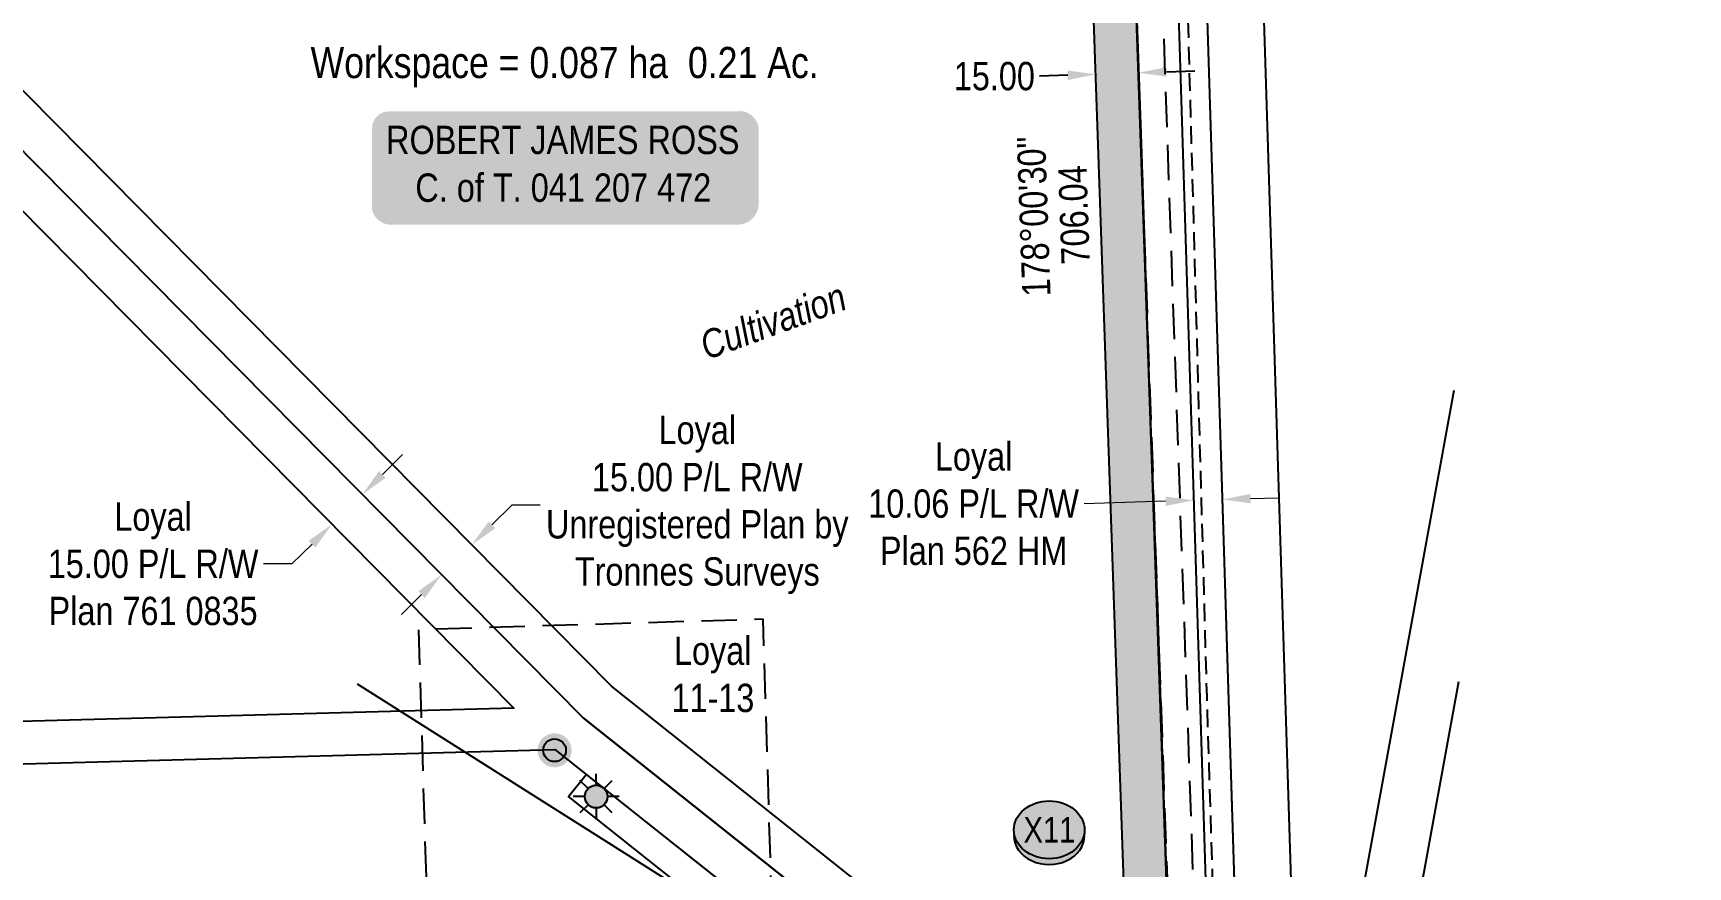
# Model space of a CAD drawing. Extents: x 675835 to 685285, y 5733153 to 5738077.
# Drawn here: x 676415 to 677000, y 5735904 to 5736199 of the extents above; entities that cross this region are included whole.
import ezdxf
from ezdxf.enums import TextEntityAlignment as Align

# ---------------------------------------------------------------- set-up
doc = ezdxf.new("R2010")
doc.units = 0
doc.header["$LTSCALE"] = 5
doc.header["$PDMODE"] = 34
doc.header["$PDSIZE"] = 0.03
for name, pattern in [('foc-ACCESSROAD', [3.75, 2.5, -1.25]), ('foc-FLOWLINE', [3.75, 2.5, -1.25]), ('foc-QUARTERLINE', [33, 25, -3, 2, -3]), ('UG_PIPE', [1.875, 1.25, -0.625])]:
    doc.linetypes.add(name, pattern=pattern)
doc.layers.get('Defpoints').update_dxf_attribs({"color": 9})
for name, color, linetype in [('AS-FENCE', 48, 'foc-FENCE'), ('AS-OWNER', 7, 'Continuous'), ('AS-PIPE-UG', 44, 'UG_PIPE'), ('AS-TELUS', 224, 'foc-TEL'), ('C-RW', 13, 'Continuous'), ('C-WS', 13, 'foc-ACCESSROAD'), ('C-WS-S', 8, 'Continuous'), ('F-EZE', 190, 'foc-FLOWLINE'), ('L-AREAWORK', 5, 'Continuous'), ('L-BD', 7, 'Continuous'), ('L-MON', 1, 'Continuous'), ('L-SECQ', 8, 'foc-QUARTERLINE'), ('P-CROSSINGS', 250, 'Continuous'), ('P-PROPOSED', 10, 'Continuous'), ('P-PROPOSED-H', 21, 'Continuous'), ('P-TXT', 4, 'Continuous')]:
    doc.layers.add(name, color=color, linetype=linetype)
for name, color, linetype, lineweight in [('C-AR-T', 13, 'Continuous', 9), ('C-RW-T', 13, 'Continuous', 9), ('C-WS-T', 13, 'Continuous', 9), ('T-TEXT', 48, 'Continuous', 18)]:
    doc.layers.add(name, color=color, linetype=linetype, lineweight=lineweight)
doc.styles.add('100L', font='ARIALN.TTF', dxfattribs={"height": 11})
doc.styles.add('80', font='ARIALN.TTF', dxfattribs={"height": 10})
doc.styles.add('80CG', font='ARIALN.TTF', dxfattribs={"height": 10})
doc.styles.add('80L', font='ARIALN.TTF', dxfattribs={"height": 10})
doc.styles.add('80LS', font='ARIALNI.TTF', dxfattribs={"height": 10})
doc.styles.add('Crossing', font='ARIALN.TTF', dxfattribs={"height": 10})
doc.styles.add('foc-LtypeFont', font='ARIALN.TTF', dxfattribs={"height": 7.35})
doc.styles.add('TXT', font='ARIALN.TTF', dxfattribs={"height": 0.2})
doc.linetypes.add('foc-FENCE', pattern='A,10,-1,["X",foc-LtypeFont,S=0.2,R=0,X=-0.625,Y=-0.75],-1.24', length=12.24)
doc.linetypes.add('foc-TEL', pattern='A,2,-1,["T",foc-LtypeFont,S=0.2,R=0,X=-0.425,Y=-0.75],-1.24,8', length=12.24)
doc.dimstyles.new('Compass 5 000', dxfattribs={"dimscale": 5, "dimtxt": 9, "dimasz": 2, "dimexe": 0.2, "dimexo": 0.0625, "dimgap": 0.5, "dimtad": 0, "dimtih": 1, "dimtoh": 1, "dimzin": 0, "dimdsep": 46, "dimtxsty": '80CG', "dimcen": 0.1, "dimse1": 1, "dimse2": 1, "dimclrd": 256, "dimclrt": 256, "dimaunit": 1, "dimadec": 4, "dimazin": 0, "dimtfac": 0.06, "dimtofl": 0, "dimtmove": 0, "dimatfit": 1, "dimfxl": 0.2, "dimtolj": 1, "dimtzin": 0, "dimlwd": -1, "dimarcsym": 0})

# ---------------------------------------------------------------- blocks, each defined once
blk = doc.blocks.new('*D440')
at = {"layer": 'C-RW-T', "transparency": 16777216}
for p, q in [((676815.48, 5736033.14), (676786.68, 5736032.24)), ((676845.52, 5736034.09), (676855.51, 5736034.4))]:
    blk.add_line(p, q, dxfattribs=at)
for points in [[(676815.43, 5736034.81), (676815.53, 5736031.48), (676825.47, 5736033.46)], [(676845.46, 5736035.75), (676845.57, 5736032.42), (676835.52, 5736033.77)]]:
    blk.add_solid(points, dxfattribs=at)
at = {"layer": 'Defpoints', "color": 0, "transparency": 16777216}
for p in [(676825.36, 5736037.14), (676835.41, 5736037.45), (676835.52, 5736033.77)]:
    blk.add_point(p, dxfattribs=at)
at = {"layer": 'C-RW-T', "transparency": 16777216, "insert": (676747.59, 5736032.24), "char_height": 10, "attachment_point": 5, "style": '80CG'}
blk.add_mtext('\\A1;Loyal\\P10.06 P/L R/W\\PPlan 562 HM', dxfattribs=at)
blk = doc.blocks.new('*D570')
at = {"layer": 'C-AR-T', "transparency": 16777216}
for p, q in [((676538.57, 5736042.61), (676545.68, 5736049.64)), ((676513.69, 5736018.01), (676506.57, 5736010.97)), ((676506.57, 5736010.97), (676496.57, 5736010.97))]:
    blk.add_line(p, q, dxfattribs=at)
for points in [[(676537.4, 5736043.8), (676539.74, 5736041.43), (676531.46, 5736035.58)], [(676512.51, 5736019.19), (676514.86, 5736016.82), (676520.8, 5736025.04)]]:
    blk.add_solid(points, dxfattribs=at)
at = {"layer": 'Defpoints', "color": 0, "transparency": 16777216}
for p in [(676531.46, 5736035.58), (676564.47, 5736002.19), (676553.81, 5735991.65)]:
    blk.add_point(p, dxfattribs=at)
at = {"layer": 'C-AR-T', "transparency": 16777216, "insert": (676457.49, 5736010.97), "char_height": 10, "attachment_point": 5, "style": '80CG'}
blk.add_mtext('\\A1;Loyal\\P15.00 P/L R/W\\PPlan 761 0835', dxfattribs=at)
blk = doc.blocks.new('GAS')
h = blk.add_hatch(color=255)
h.dxf.hatch_style = 1
edge = h.paths.add_edge_path()
edge.add_arc((0, 0), 0.9, 0, 360)
for p, q in [((0, 0.81), (0, 1.62)), ((-0.81, 0), (-1.62, 0)), ((-0.57, 0.57), (-1.14, 1.14)), ((0.57, 0.57), (1.14, 1.14)), ((1.62, 0), (0.81, 0)), ((-0.57, -0.57), (-1.14, -1.14)), ((0, -0.81), (0, -1.62)), ((1.14, -1.14), (0.57, -0.57))]:
    blk.add_line(p, q)
blk.add_circle((0, 0), 0.8)
blk = doc.blocks.new('*U588')
h = blk.add_hatch(color=59)
edge = h.paths.add_edge_path()
edge.add_line((-61.5, -20), (61.5, -20))
edge.add_arc((61.5, -14), 6, 270, 360)
edge.add_line((67.5, -14), (67.5, 12.5))
edge.add_arc((61.5, 12.5), 6, 0, 90)
edge.add_line((61.5, 18.5), (-61.5, 18.5))
edge.add_arc((-61.5, 12.5), 6, 90, 180)
edge.add_line((-67.5, 12.5), (-67.5, -14))
edge.add_arc((-61.5, -14), 6, 180, 270)
at = {"color": 1, "flags": 128}
blk.add_lwpolyline([(-61.5, -20, 3, 3, 0), (61.5, -20, 3, 3, 0.414214), (67.5, -14, 3, 3, 0), (67.5, 12.5, 3, 0, 0.414214), (61.5, 18.5, 0, 0, 0), (-61.5, 18.5, 0, 0, 0.414214), (-67.5, 12.5, 0, 0, 0), (-67.5, -14, 0, 3, 0.414214)], format="xyseb", close=True, dxfattribs=at)
blk.add_lwpolyline([(-46.83, -7.73, 0, 7.5, 0), (0, 0, 0, 0, 0)], format="xyseb", dxfattribs=at)
at = {"color": 1, "style": '80'}
blk.add_attdef('ENTER_TEXT_001', (-35.99, -5), '', height=10, dxfattribs=at)
blk = doc.blocks.new('fdia')
at = {"color": 255, "const_width": 1}
blk.add_lwpolyline([(-0.5, 0, 1), (0.5, 0, 1)], format="xyb", close=True, dxfattribs=at)
blk = doc.blocks.new('Fdiaa')
blk.add_blockref('fdia', (0, 0))
blk = doc.blocks.new('fdib')
at = {"color": 1, "const_width": 1.6}
blk.add_lwpolyline([(-0.4, 0, 1), (0.4, 0, 1)], format="xyb", close=True, dxfattribs=at)
at = {"color": 1}
blk.add_circle((0, 0), 0.8, dxfattribs=at)
blk = doc.blocks.new('Fdibb')
blk.add_blockref('fdib', (0, 0))
blk = doc.blocks.new('fdicc')
for name in ['Fdibb', 'Fdiaa']:
    blk.add_blockref(name, (0, 0))
blk = doc.blocks.new('FDI')
blk.add_blockref('fdicc', (0, 0))
blk = doc.blocks.new('xing2')
h = blk.add_hatch(color=50)
h.dxf.hatch_style = 1
edge = h.paths.add_edge_path()
edge.add_ellipse((0, 0), major_axis=(-12.5, 0), ratio=0.816297, start_angle=0, end_angle=360)
h = blk.add_hatch(color=250)
h.dxf.hatch_style = 1
edge = h.paths.add_edge_path()
edge.add_ellipse((0, -2.05), major_axis=(-12.5, 0), ratio=0.816297, start_angle=0, end_angle=180)
edge.add_line((12.5, -2.05), (12.5, 0))
edge.add_ellipse((0, 0), major_axis=(-12.5, 0), ratio=0.816297, start_angle=0, end_angle=180, ccw=False)
edge.add_line((-12.5, 0), (-12.5, -2.05))
at = {"color": 250}
blk.add_ellipse((0, 0), major_axis=(-12.5, 0), ratio=0.816297, dxfattribs=at)
blk.add_ellipse((0, -2.05), major_axis=(-12.5, 0), ratio=0.816297, start_param=0, end_param=3.141593, dxfattribs=at)
at = {"color": 250, "style": 'Crossing'}
blk.add_attdef('CROSSING', text='', height=9, dxfattribs=at).set_placement((0.09, 0.02), align=Align.MIDDLE_CENTER)
at = {"color": 250, "style": 'Crossing', "flags": 1}
for tag, p in [('OWNER', (0.09, -12.49)), ('DESCRIPTION', (0.09, -25.77)), ('LOCATION', (0.09, -39.3)), ('DWG_REF', (0.09, -52.84))]:
    blk.add_attdef(tag, text='', height=9, dxfattribs=at).set_placement(p, align=Align.MIDDLE_CENTER)
blk = doc.blocks.new('*D699')
at = {"layer": 'Defpoints', "color": 0, "transparency": 16777216}
for p in [(676790.62, 5736190.46), (676805.61, 5736190.99), (676790.84, 5736184.04)]:
    blk.add_point(p, dxfattribs=at)
at = {"layer": 'P-TXT', "transparency": 16777216}
for p, q in [((676780.85, 5736183.69), (676770.86, 5736183.34)), ((676815.83, 5736184.91), (676825.82, 5736185.25))]:
    blk.add_line(p, q, dxfattribs=at)
for points in [[(676780.79, 5736185.36), (676780.91, 5736182.02), (676790.84, 5736184.04)], [(676815.77, 5736186.57), (676815.88, 5736183.24), (676805.83, 5736184.56)]]:
    blk.add_solid(points, dxfattribs=at)
at = {"layer": 'P-TXT', "transparency": 16777216, "insert": (676754.92, 5736183.34), "char_height": 10, "attachment_point": 5, "style": '80CG'}
blk.add_mtext('\\A1;15.00', dxfattribs=at)
blk = doc.blocks.new('*D753')
at = {"layer": 'C-AR-T', "transparency": 16777216}
for p, q in [((676577.29, 5736024.79), (676584.4, 5736031.82)), ((676584.4, 5736031.82), (676594.4, 5736031.82)), ((676552.4, 5736000.18), (676545.29, 5735993.15))]:
    blk.add_line(p, q, dxfattribs=at)
for points in [[(676576.11, 5736025.97), (676578.46, 5736023.6), (676570.18, 5736017.75)], [(676551.23, 5736001.36), (676553.57, 5735998.99), (676559.51, 5736007.21)]]:
    blk.add_solid(points, dxfattribs=at)
at = {"layer": 'Defpoints', "color": 0, "transparency": 16777216}
for p in [(676569.9, 5736018.03), (676570.18, 5736017.75), (676559.24, 5736007.49)]:
    blk.add_point(p, dxfattribs=at)
at = {"layer": 'C-AR-T', "transparency": 16777216, "insert": (676649.89, 5736031.82), "char_height": 10, "attachment_point": 5, "style": '80CG'}
blk.add_mtext('\\A1;Loyal\\P15.00 P/L R/W\\PUnregistered Plan by\\PTronnes Surveys', dxfattribs=at)

msp = doc.modelspace()

# ---------------------------------------------------------------- hatches: boundary and pattern name
at = {"layer": 'P-PROPOSED-H'}
h = msp.add_hatch(color=256, dxfattribs=at)
h.dxf.hatch_style = 1
h.paths.add_polyline_path([(676838.106, 5737233.743), (676846.805, 5737194.209), (676771.196, 5737177.568), (676795.181, 5736488.243), (676842.97, 5735113.585), (676814.469, 5735083.487), (676821.283, 5734879.676), (676806.294, 5734879.175), (676799.27, 5735089.249), (676827.764, 5735119.338), (676780.193, 5736487.721), (676755.773, 5737189.529), (676828.937, 5737205.632), (676823.459, 5737230.519)])

# ---------------------------------------------------------------- linework, layer by layer
at = {"layer": 'AS-FENCE', "flags": 128}
msp.add_lwpolyline([(676825.307, 5736488.834), (676795.355, 5736487.763), (676800.304, 5736346.675), (676803.39, 5736256.55), (676806.706, 5736163.053), (676809.797, 5736069.989), (676812.683, 5735990.994), (676814.872, 5735925.616), (676817.265, 5735857.193), (676819.474, 5735794.687), (676820.303, 5735770.56), (676821.455, 5735736.541), (676822.164, 5735713.357), (676822.769, 5735699.847)], dxfattribs=at)
at = {"layer": 'AS-PIPE-UG', "flags": 128}
msp.add_lwpolyline([(676814.115, 5736540.531), (676816.02, 5736478.282), (676816.71, 5736442.708), (676824.309, 5736168.098), (676829.994, 5735963.961), (676835.063, 5735802.133), (676849.211, 5735373.003), (676857.807, 5735073.321), (676861.942, 5734901.241), (676862.704, 5734876.22), (676862.477, 5734863.374), (676861.969, 5734848.945), (676860.839, 5734837.226), (676859.35, 5734827.517), (676856.191, 5734812.664), (676852.996, 5734801.604), (676847.834, 5734780.962), (676841.693, 5734752.937), (676835.914, 5734726.523), (676830.371, 5734701.823), (676824.88, 5734676.559), (676819.567, 5734652.579), (676813.786, 5734626.772), (676808.825, 5734604.058), (676802.908, 5734575.854), (676797.71, 5734552.672), (676792.801, 5734528.551), (676790.51, 5734517.927), (676785.428, 5734494.731), (676780.355, 5734471.643)], dxfattribs=at)
at = {"layer": 'AS-TELUS', "flags": 128}
msp.add_lwpolyline([(676529.636, 5735968.601), (676717.668, 5735849.77), (676768.67, 5735826.35), (676836.942, 5735772.394), (676889.12, 5735729.781), (676925.147, 5735730.53)], dxfattribs=at)
at = {"layer": 'C-RW', "flags": 128}
for points in [[(676862.088, 5734881.03), (676836.685, 5735676.574), (676811.36, 5736488.421), (676798.278, 5736908.3), (676852.88, 5737166.886), (676838.185, 5737233.598), (676848.009, 5737235.761), (676863.002, 5737167.292), (676808.31, 5736907.62), (676821.216, 5736489.151), (676846.484, 5735684.778), (676872.085, 5734881.342)], [(676652.007, 5735065.236), (676882.831, 5735635.592), (677072.145, 5734886.94), (677087.501, 5734887.418), (676891.53, 5735662.281), (676889.185, 5735734.239), (676609.559, 5735956.594), (676244.681, 5736325.609), (676234.015, 5736315.06), (676585.078, 5735960.028), (676009.048, 5735944.501), (676009.566, 5735929.52), (676599.5, 5735945.414), (676874.431, 5735726.825), (676876.084, 5735676.261), (676271.016, 5735421.445), (676276.399, 5735408.634), (676276.766, 5735407.764), (676277.363, 5735407.717), (676876.609, 5735660.206), (676638.12, 5735070.855)], [(676835.599, 5735711.386), (676652.026, 5735705.485), (676646.307, 5735895.435), (676604.347, 5735928.755), (676610.564, 5735936.585), (676656.161, 5735900.378), (676661.718, 5735715.8), (676835.266, 5735721.379)]]:
    msp.add_lwpolyline(points, close=True, dxfattribs=at)
for points in [[(676913.039, 5736375.602), (676824.879, 5736372.824), (676845.183, 5735725.853), (676865.29, 5735726.518), (676845.613, 5736353.36), (676913.336, 5736355.495)], [(676963.595, 5735788.381), (676891.019, 5735751.942), (676619.594, 5735967.775), (676255.345, 5736336.154), (676244.681, 5736325.609), (676609.559, 5735956.594), (676889.185, 5735734.239), (676999.389, 5735789.571)], [(676919.035, 5735969.26), (676874.806, 5735726.881), (676854.323, 5735726.151), (676917.513, 5736072.378)]]:
    msp.add_lwpolyline(points, dxfattribs=at)
at = {"layer": 'C-WS', "flags": 128}
msp.add_lwpolyline([(676676.863, 5735869.591), (676673.18, 5735991.434), (676551.337, 5735987.75), (676555.021, 5735865.908)], close=True, dxfattribs=at)
at = {"layer": 'F-EZE', "flags": 128}
msp.add_lwpolyline([(677599.605, 5736514.78), (677141.882, 5736499.623), (676795.138, 5736488.148), (676823.631, 5735684.043), (676832.766, 5735684.337), (676805.053, 5736479.471), (677599.927, 5736505.8)], close=True, dxfattribs=at)
at = {"layer": 'L-SECQ', "flags": 128}
msp.add_lwpolyline([(676795.281, 5736487.891), (676823.256, 5735683.679)], dxfattribs=at)
at = {"layer": 'P-PROPOSED'}
msp.add_lwpolyline([(676838.106, 5737233.743), (676846.805, 5737194.209), (676771.196, 5737177.568), (676795.181, 5736488.243), (676842.97, 5735113.585), (676814.469, 5735083.487), (676821.283, 5734879.676), (676806.294, 5734879.175), (676799.27, 5735089.249), (676827.764, 5735119.338), (676780.193, 5736487.721), (676755.773, 5737189.529), (676828.937, 5737205.632), (676823.459, 5737230.519)], close=True, dxfattribs=at)

# ---------------------------------------------------------------- block references
at = {"layer": 'AS-OWNER', "linetype": 'ByBlock'}
ref = msp.add_blockref('*U588', (676602.49, 5736152.418), dxfattribs=dict(at, xscale=1.001442076590299, yscale=1.001442076590299, zscale=1.001442076590299))
ref.add_attrib('ENTER_TEXT_001', 'ROBERT JAMES ROSS', (676539.88, 5736155.841), dxfattribs={"layer": '0', "color": 1, "height": 10.01442, "style": '80'})
ref.add_attrib('ENTER_TEXT_002', 'C. of T. 041 207 472', (676550.215, 5736138.973), dxfattribs={"layer": '0', "color": 1, "height": 10.01442, "style": '80'})
at = {"layer": 'C-WS-S', "color": 4, "xscale": 4.999109000000012, "yscale": 4.999109000000012, "zscale": 4.999109000000012}
msp.add_blockref('GAS', (676614.123, 5735928.745), dxfattribs=at)
at = {"layer": 'L-MON', "xscale": 4.999077600000007, "yscale": 4.999077600000007, "zscale": 4.999077600000007}
msp.add_blockref('FDI', (676599.445, 5735945.13), dxfattribs=at)
at = {"layer": 'P-CROSSINGS', "xscale": 0.9998155200000008, "yscale": 0.9998155200000008, "zscale": 0.9998155200000008}
msp.add_blockref('xing2', (676774.312, 5735917.004), dxfattribs=at).add_auto_attribs({'CROSSING': 'X11'})

# ---------------------------------------------------------------- texts
at = {"layer": 'C-WS-T', "insert": (676640.101, 5735985.307), "char_height": 9.99822, "attachment_point": 1, "style": 'TXT'}
msp.add_mtext_dynamic_manual_height_columns('\\pi1.5599;Loyal\\P\\pi0.66646;11-13', width=28.85189, gutter_width=1, heights=[0], dxfattribs=at)
at = {"layer": 'L-AREAWORK', "color": 5, "style": '100L'}
msp.add_text('Workspace = 0.087 ha  0.21 Ac.', height=10.99804, dxfattribs=at).set_placement((676602.997, 5736179.407), align=Align.BOTTOM_CENTER)
at = {"layer": 'L-BD', "style": '80L'}
for s, height, p in [("178°00'30''", 9.99816, (676768.831, 5736133.834)), ('706.04', 9.9982, (676783.07, 5736134.329))]:
    msp.add_text(s, height=height, rotation=91.9923, dxfattribs=at).set_placement(p, align=Align.MIDDLE)
at = {"layer": 'T-TEXT', "style": '80LS'}
msp.add_text('Cultivation', height=9.99822, rotation=20, dxfattribs=at).set_placement((676676.67, 5736096.848), align=Align.MIDDLE_CENTER)

# ---------------------------------------------------------------- dimensions: what is measured, and where the dimension line sits
at = {"layer": 'C-AR-T'}
dim = msp.add_aligned_dim(p1=(676559.237, 5736007.486), p2=(676569.901, 5736018.031), distance=-0.389, text='Loyal\\P15.00 P/L R/W\\PUnregistered Plan by\\PTronnes Surveys', dimstyle='Compass 5 000', dxfattribs=at)
dim.commit()
dim.dimension.update_dxf_attribs({"geometry": '*D753', "text_midpoint": (676649.895, 5736031.816)})
dim = msp.add_linear_dim(base=(676531.458, 5736035.579), p1=(676553.807, 5735991.652), p2=(676564.469, 5736002.195), angle=44.677483, text='Loyal\\P15.00 P/L R/W\\PPlan 761 0835', dimstyle='Compass 5 000', dxfattribs=at)
dim.commit()
dim.dimension.update_dxf_attribs({"geometry": '*D570', "text_midpoint": (676457.489, 5736010.974), "dimtype": 161})
at = {"layer": 'C-RW-T'}
dim = msp.add_linear_dim(base=(676835.521, 5736033.772), p1=(676825.357, 5736037.136), p2=(676835.405, 5736037.451), angle=1.799226, text='Loyal\\P10.06 P/L R/W\\PPlan 562 HM', dimstyle='Compass 5 000', dxfattribs=at)
dim.commit()
dim.dimension.update_dxf_attribs({"geometry": '*D440', "text_midpoint": (676747.593, 5736032.238), "dimtype": 161})
at = {"layer": 'P-TXT'}
dim = msp.add_aligned_dim(p1=(676805.609, 5736190.985), p2=(676790.621, 5736190.464), distance=6.43, text='15.00', dimstyle='Compass 5 000', dxfattribs=at)
dim.commit()
dim.dimension.update_dxf_attribs({"geometry": '*D699', "text_midpoint": (676754.919, 5736183.342)})

doc.saveas('drawing.dxf')
